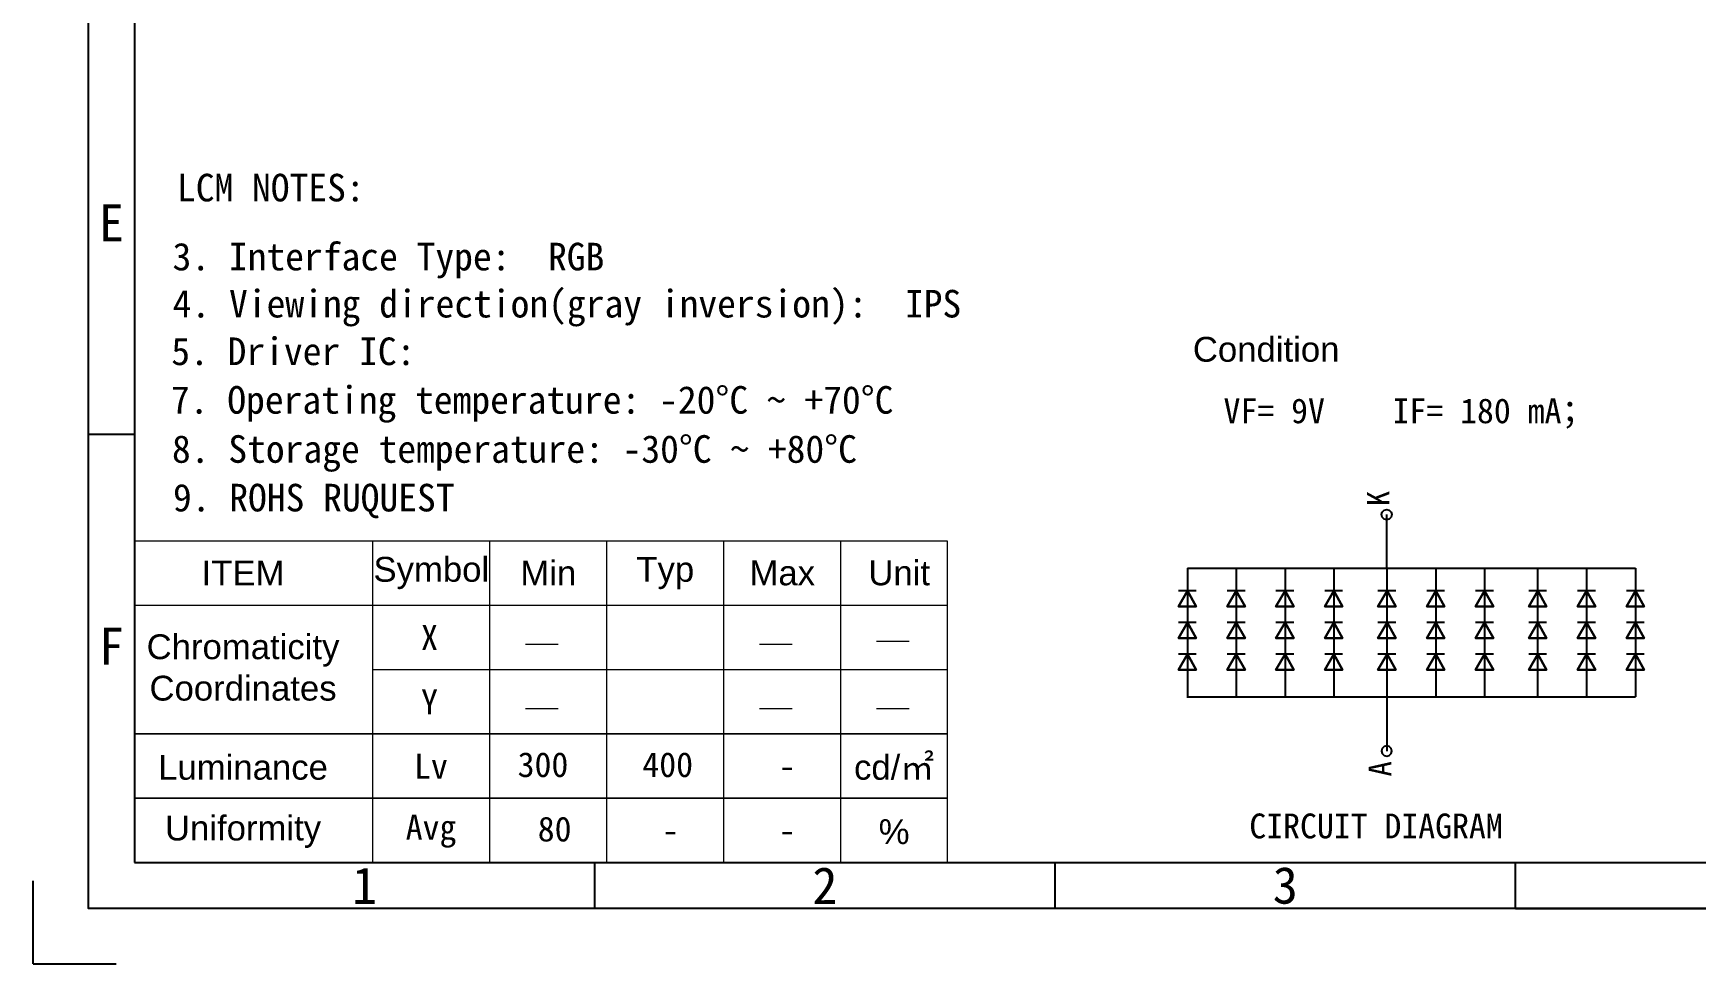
# Model space of a CAD drawing. Header units: millimetres. Extents: x 191 to 2495, y 125 to 624.
# Drawn here: x 190.6 to 491.8, y 124.9 to 293.5 of the extents above; entities that cross this region are included whole.
import ezdxf
from ezdxf.enums import TextEntityAlignment as Align

# ---------------------------------------------------------------- set-up
doc = ezdxf.new("R2010")
doc.units = ezdxf.units.MM
doc.layers.get('0').update_dxf_attribs({"linetype": 'CONTINUOUS'})
doc.layers.add('DIM', color=4, linetype='CONTINUOUS')
doc.layers.add('OBJ-FRAME', color=4, linetype='CONTINUOUS')
doc.styles.add('宝明', font='simhei.ttf')
doc.styles.add('黑体', font='')
doc.styles.get('黑体').set_extended_font_data('楷体_GB2312')

msp = doc.modelspace()

# ---------------------------------------------------------------- linework, layer by layer
for p, q in [((208.9372, 605.2661), (208.9372, 143.2434)), ((208.9372, 220.8032), (200.5974, 220.8032)), ((208.9372, 143.2434), (876.118, 143.2434)), ((292.3348, 134.9037), (292.3348, 143.2434)), ((375.7324, 134.9037), (375.7324, 143.2434)), ((459.13, 134.9037), (459.13, 143.2434)), ((459.13, 134.9037), (625.9252, 134.9037))]:
    msp.add_line(p, q)
at = {"lineweight": 5}
for p, q in [((208.9372, 201.5222), (356.201, 201.5222)), ((252.12, 189.8664), (252.12, 201.5222)), ((273.3123, 189.8664), (273.3123, 201.5222)), ((294.5045, 189.8664), (294.5045, 201.5222)), ((315.6968, 189.8664), (315.6968, 201.5222)), ((336.8891, 189.8664), (336.8891, 201.5222)), ((356.201, 201.5222), (356.201, 189.8664)), ((208.9372, 189.8664), (356.201, 189.8664)), ((208.9372, 189.8664), (356.201, 189.8664)), ((252.12, 166.5549), (252.12, 189.8664)), ((273.3123, 166.5549), (273.3123, 189.8664)), ((294.5045, 166.5549), (294.5045, 189.8664)), ((315.6968, 166.5549), (315.6968, 189.8664)), ((336.8891, 166.5549), (336.8891, 189.8664)), ((356.201, 189.8664), (356.201, 166.5549)), ((279.7761, 182.8231), (285.7232, 182.8231)), ((322.1607, 182.8231), (328.1078, 182.8231)), ((343.3529, 183.3644), (349.3, 183.3644)), ((252.12, 178.2107), (356.201, 178.2107)), ((279.7761, 171.1674), (285.7232, 171.1674)), ((322.1607, 171.1674), (328.1078, 171.1674)), ((343.3529, 171.1674), (349.3, 171.1674)), ((208.9372, 166.5549), (356.201, 166.5549)), ((356.201, 166.5549), (208.9372, 166.5549)), ((252.12, 154.8992), (252.12, 166.5549)), ((273.3123, 154.8992), (273.3123, 166.5549)), ((294.5045, 154.8992), (294.5045, 166.5549)), ((315.6968, 154.8992), (315.6968, 166.5549)), ((336.8891, 154.8992), (336.8891, 166.5549)), ((356.201, 166.5549), (356.201, 154.8992)), ((356.201, 154.8992), (208.9372, 154.8992)), ((208.9372, 154.8992), (356.201, 154.8992)), ((356.201, 154.8992), (208.9372, 154.8992)), ((252.12, 143.2434), (252.12, 154.8992)), ((273.3123, 143.2434), (273.3123, 154.8992)), ((294.5045, 143.2434), (294.5045, 154.8992)), ((315.6968, 143.2434), (315.6968, 154.8992)), ((336.8891, 143.2434), (336.8891, 154.8992)), ((356.201, 154.8992), (356.201, 143.2434))]:
    msp.add_line(p, q, dxfattribs=at)
at = {"color": 0}
msp.add_line((399.7173, 196.5551), (480.886, 196.5551), dxfattribs=at)
at = {"color": 1}
for q in [(190.5974, 139.9037), (205.5974, 124.9037)]:
    msp.add_line((190.5974, 124.9037), q, dxfattribs=at)
msp.add_lwpolyline([(884.4578, 134.9037), (200.5974, 134.9037), (200.5974, 613.6059), (884.4578, 613.6059)], close=True)
at = {"color": 0}
for points in [[(435.8374, 205.3369), (435.3482, 205.4591), (434.9811, 205.8255), (434.8584, 206.314), (434.9811, 206.7412), (435.3482, 207.1076), (435.8374, 207.2297), (436.2651, 207.1076), (436.6322, 206.7412), (436.7543, 206.314), (436.6322, 205.8255), (436.2651, 205.4591)], [(401.307, 189.6619), (398.0657, 189.6619), (399.7173, 192.4703)], [(401.307, 189.6619), (398.0657, 189.6619), (399.7173, 192.4703)], [(399.7173, 192.4703), (398.0657, 189.6619), (401.307, 189.6619)], [(410.1426, 189.6619), (406.9013, 189.6619), (408.553, 192.4703)], [(410.1426, 189.6619), (406.9013, 189.6619), (408.553, 192.4703)], [(408.553, 192.4703), (406.9013, 189.6619), (410.1426, 189.6619)], [(418.9783, 189.6619), (415.7369, 189.6619), (417.3886, 192.4703)], [(418.9783, 189.6619), (415.7369, 189.6619), (417.3886, 192.4703)], [(417.3886, 192.4703), (415.7369, 189.6619), (418.9783, 189.6619)], [(427.8139, 189.6619), (424.5726, 189.6619), (426.2242, 192.4703)], [(427.8139, 189.6619), (424.5726, 189.6619), (426.2242, 192.4703)], [(426.2242, 192.4703), (424.5726, 189.6619), (427.8139, 189.6619)], [(437.458, 189.6619), (434.2167, 189.6619), (435.8684, 192.4703)], [(437.458, 189.6619), (434.2167, 189.6619), (435.8684, 192.4703)], [(435.8684, 192.4703), (434.2167, 189.6619), (437.458, 189.6619)], [(446.2937, 189.6619), (443.0523, 189.6619), (444.704, 192.4703)], [(446.2937, 189.6619), (443.0523, 189.6619), (444.704, 192.4703)], [(444.704, 192.4703), (443.0523, 189.6619), (446.2937, 189.6619)], [(455.1293, 189.6619), (451.888, 189.6619), (453.5396, 192.4703)], [(455.1293, 189.6619), (451.888, 189.6619), (453.5396, 192.4703)], [(453.5396, 192.4703), (451.888, 189.6619), (455.1293, 189.6619)], [(464.7734, 189.6619), (461.5321, 189.6619), (463.1838, 192.4703)], [(464.7734, 189.6619), (461.5321, 189.6619), (463.1838, 192.4703)], [(463.1838, 192.4703), (461.5321, 189.6619), (464.7734, 189.6619)], [(473.609, 189.6619), (470.3677, 189.6619), (472.0194, 192.4703)], [(473.609, 189.6619), (470.3677, 189.6619), (472.0194, 192.4703)], [(472.0194, 192.4703), (470.3677, 189.6619), (473.609, 189.6619)], [(482.4757, 189.6619), (479.2344, 189.6619), (480.886, 192.4703)], [(482.4757, 189.6619), (479.2344, 189.6619), (480.886, 192.4703)], [(480.886, 192.4703), (479.2344, 189.6619), (482.4757, 189.6619)], [(399.7173, 186.7313), (398.0657, 183.9228), (401.307, 183.9228)], [(401.307, 183.9228), (398.0657, 183.9228), (399.7173, 186.7313)], [(401.307, 183.9228), (398.0657, 183.9228), (399.7173, 186.7313)], [(408.553, 186.7313), (406.9013, 183.9228), (410.1426, 183.9228)], [(410.1426, 183.9228), (406.9013, 183.9228), (408.553, 186.7313)], [(410.1426, 183.9228), (406.9013, 183.9228), (408.553, 186.7313)], [(417.3886, 186.7313), (415.7369, 183.9228), (418.9783, 183.9228)], [(418.9783, 183.9228), (415.7369, 183.9228), (417.3886, 186.7313)], [(418.9783, 183.9228), (415.7369, 183.9228), (417.3886, 186.7313)], [(426.2242, 186.7313), (424.5726, 183.9228), (427.8139, 183.9228)], [(427.8139, 183.9228), (424.5726, 183.9228), (426.2242, 186.7313)], [(427.8139, 183.9228), (424.5726, 183.9228), (426.2242, 186.7313)], [(435.8684, 186.7313), (434.2167, 183.9228), (437.458, 183.9228)], [(437.458, 183.9228), (434.2167, 183.9228), (435.8684, 186.7313)], [(437.458, 183.9228), (434.2167, 183.9228), (435.8684, 186.7313)], [(444.704, 186.7313), (443.0523, 183.9228), (446.2937, 183.9228)], [(446.2937, 183.9228), (443.0523, 183.9228), (444.704, 186.7313)], [(446.2937, 183.9228), (443.0523, 183.9228), (444.704, 186.7313)], [(453.5396, 186.7313), (451.888, 183.9228), (455.1293, 183.9228)], [(455.1293, 183.9228), (451.888, 183.9228), (453.5396, 186.7313)], [(455.1293, 183.9228), (451.888, 183.9228), (453.5396, 186.7313)], [(463.1838, 186.7313), (461.5321, 183.9228), (464.7734, 183.9228)], [(464.7734, 183.9228), (461.5321, 183.9228), (463.1838, 186.7313)], [(464.7734, 183.9228), (461.5321, 183.9228), (463.1838, 186.7313)], [(472.0194, 186.7313), (470.3677, 183.9228), (473.609, 183.9228)], [(473.609, 183.9228), (470.3677, 183.9228), (472.0194, 186.7313)], [(473.609, 183.9228), (470.3677, 183.9228), (472.0194, 186.7313)], [(480.886, 186.7313), (479.2344, 183.9228), (482.4757, 183.9228)], [(482.4757, 183.9228), (479.2344, 183.9228), (480.886, 186.7313)], [(482.4757, 183.9228), (479.2344, 183.9228), (480.886, 186.7313)], [(399.7173, 180.9922), (398.0657, 178.1837), (401.307, 178.1837)], [(401.307, 178.1837), (398.0657, 178.1837), (399.7173, 180.9922)], [(401.307, 178.1837), (398.0657, 178.1837), (399.7173, 180.9922)], [(408.553, 180.9922), (406.9013, 178.1837), (410.1426, 178.1837)], [(410.1426, 178.1837), (406.9013, 178.1837), (408.553, 180.9922)], [(410.1426, 178.1837), (406.9013, 178.1837), (408.553, 180.9922)], [(417.3886, 180.9922), (415.7369, 178.1837), (418.9783, 178.1837)], [(418.9783, 178.1837), (415.7369, 178.1837), (417.3886, 180.9922)], [(418.9783, 178.1837), (415.7369, 178.1837), (417.3886, 180.9922)], [(426.2242, 180.9922), (424.5726, 178.1837), (427.8139, 178.1837)], [(427.8139, 178.1837), (424.5726, 178.1837), (426.2242, 180.9922)], [(427.8139, 178.1837), (424.5726, 178.1837), (426.2242, 180.9922)], [(435.8684, 180.9922), (434.2167, 178.1837), (437.458, 178.1837)], [(437.458, 178.1837), (434.2167, 178.1837), (435.8684, 180.9922)], [(437.458, 178.1837), (434.2167, 178.1837), (435.8684, 180.9922)], [(444.704, 180.9922), (443.0523, 178.1837), (446.2937, 178.1837)], [(446.2937, 178.1837), (443.0523, 178.1837), (444.704, 180.9922)], [(446.2937, 178.1837), (443.0523, 178.1837), (444.704, 180.9922)], [(453.5396, 180.9922), (451.888, 178.1837), (455.1293, 178.1837)], [(455.1293, 178.1837), (451.888, 178.1837), (453.5396, 180.9922)], [(455.1293, 178.1837), (451.888, 178.1837), (453.5396, 180.9922)], [(463.1838, 180.9922), (461.5321, 178.1837), (464.7734, 178.1837)], [(464.7734, 178.1837), (461.5321, 178.1837), (463.1838, 180.9922)], [(464.7734, 178.1837), (461.5321, 178.1837), (463.1838, 180.9922)], [(472.0194, 180.9922), (470.3677, 178.1837), (473.609, 178.1837)], [(473.609, 178.1837), (470.3677, 178.1837), (472.0194, 180.9922)], [(473.609, 178.1837), (470.3677, 178.1837), (472.0194, 180.9922)], [(480.886, 180.9922), (479.2344, 178.1837), (482.4757, 178.1837)], [(482.4757, 178.1837), (479.2344, 178.1837), (480.886, 180.9922)], [(482.4757, 178.1837), (479.2344, 178.1837), (480.886, 180.9922)], [(435.8161, 164.3922), (435.3269, 164.2701), (434.9599, 163.9037), (434.8371, 163.4151), (434.9599, 162.988), (435.3269, 162.6216), (435.8161, 162.4994), (436.2438, 162.6216), (436.6109, 162.988), (436.733, 163.4151), (436.6109, 163.9037), (436.2438, 164.2701)]]:
    msp.add_lwpolyline(points, close=True, dxfattribs=at)
for points in [[(435.8374, 196.6646), (435.8374, 206.314)], [(401.307, 192.4703), (398.0657, 192.4703)], [(410.1426, 192.4703), (406.9013, 192.4703)], [(418.9783, 192.4703), (415.7369, 192.4703)], [(427.8139, 192.4703), (424.5726, 192.4703)], [(437.458, 192.4703), (434.2167, 192.4703)], [(446.2937, 192.4703), (443.0523, 192.4703)], [(455.1293, 192.4703), (451.888, 192.4703)], [(464.7734, 192.4703), (461.5321, 192.4703)], [(473.609, 192.4703), (470.3677, 192.4703)], [(482.4757, 192.4703), (479.2344, 192.4703)], [(401.307, 186.7313), (398.0657, 186.7313)], [(410.1426, 186.7313), (406.9013, 186.7313)], [(418.9783, 186.7313), (415.7369, 186.7313)], [(427.8139, 186.7313), (424.5726, 186.7313)], [(437.458, 186.7313), (434.2167, 186.7313)], [(446.2937, 186.7313), (443.0523, 186.7313)], [(455.1293, 186.7313), (451.888, 186.7313)], [(464.7734, 186.7313), (461.5321, 186.7313)], [(473.609, 186.7313), (470.3677, 186.7313)], [(482.4757, 186.7313), (479.2344, 186.7313)], [(401.307, 180.9922), (398.0657, 180.9922)], [(410.1426, 180.9922), (406.9013, 180.9922)], [(418.9783, 180.9922), (415.7369, 180.9922)], [(427.8139, 180.9922), (424.5726, 180.9922)], [(437.458, 180.9922), (434.2167, 180.9922)], [(446.2937, 180.9922), (443.0523, 180.9922)], [(455.1293, 180.9922), (451.888, 180.9922)], [(464.7734, 180.9922), (461.5321, 180.9922)], [(473.609, 180.9922), (470.3677, 180.9922)], [(482.4757, 180.9922), (479.2344, 180.9922)], [(399.5791, 173.2389), (408.4148, 173.2389)], [(408.1694, 173.2389), (435.4848, 173.2389)], [(435.4848, 173.2389), (480.886, 173.2389)], [(435.8161, 173.2389), (435.8161, 163.4151)]]:
    msp.add_lwpolyline(points, dxfattribs=at)
at = {"layer": 'DIM', "color": 0, "lineweight": -3}
for p, q in [((399.7173, 196.5551), (399.7173, 173.2389)), ((408.522, 196.5551), (408.522, 173.2389)), ((417.3886, 196.5551), (417.3886, 173.2389)), ((426.2242, 196.5551), (426.2242, 173.2389)), ((435.8374, 196.5551), (435.8374, 173.2389)), ((444.704, 196.5551), (444.704, 173.2389)), ((453.5396, 196.5551), (453.5396, 173.2389)), ((463.1527, 196.5551), (463.1527, 173.2389)), ((472.0194, 196.5551), (472.0194, 173.2389)), ((480.886, 196.5551), (480.886, 173.2389))]:
    msp.add_line(p, q, dxfattribs=at)

# ---------------------------------------------------------------- texts
at = {"color": 7, "lineweight": 9, "style": '宝明'}
for s, p in [('LCM NOTES:', (216.6289, 263.0372)), ('3. Interface Type:  RGB', (215.831, 250.5402)), ('4. Viewing direction(gray inversion):  IPS', (215.8612, 242.0036)), ('5. Driver IC:   ', (215.6033, 233.3782)), ('7. Operating temperature: -20°C ~ +70°C', (215.551, 224.5721)), ('8. Storage temperature: -30°C ~ +80°C', (215.7326, 215.6749)), ('9. ROHS RUQUEST', (215.9074, 206.8629))]:
    msp.add_text(s, height=5, dxfattribs=at).set_placement(p)
at = {"style": '宝明'}
for s, p in [('E', (204.7673, 259.1661)), ('F', (204.7673, 182.4403)), ('1', (250.636, 139.0736)), ('2', (334.0336, 139.0736)), ('3', (417.4312, 139.0736))]:
    msp.add_text(s, height=6.6718, dxfattribs=at).set_placement(p, align=Align.MIDDLE)
for s, p in [('X', (260.8517, 181.7762)), ('Y', (260.8599, 170.1205)), ('Lv', (259.5827, 158.4647)), ('300', (278.3548, 158.7358)), ('400', (300.9496, 158.7358)), ('Avg', (258.0728, 147.399)), ('80', (281.9964, 147.0645))]:
    msp.add_text(s, height=4.5, dxfattribs=at).set_placement(p)
at = {"lineweight": 5, "style": '宝明'}
msp.add_text('CIRCUIT DIAGRAM', height=4.5, dxfattribs=at).set_placement((410.9089, 147.6246))
at = {"lineweight": 5, "char_height": 4.5, "attachment_point": 5, "style": '黑体'}
for s, insert, width in [('{\\fArial|b0|i0|c0|p34;Condition}', (413.9642, 236.2092), 21.192261), ('VF= 9V    IF= 180 mA{\\fSimSun|b0|i0|c134|p2;；}', (439.9214, 224.5979), 100.11586), ('{\\fArial|b0|i0|c0|p34;Symbol}', (262.7161, 195.6943), 21.192261), ('{\\fArial|b0|i0|c0|p34;ITEM}', (228.6035, 195.6943), 48.949608), ('{\\fArial|b0|i0|c0|p34;Min}', (283.9084, 195.6943), 21.192261), ('{\\fArial|b0|i0|c0|p34;Typ}', (305.1007, 195.6943), 21.192261), ('{\\fArial|b0|i0|c0|p34;Max}', (326.2929, 195.6943), 21.192261), ('{\\fArial|b0|i0|c0|p34;Unit}', (347.4852, 195.6943), 21.192261), ('{\\fArial|b0|i0|c0|p34;Chromaticity \\PCoordinates}', (228.6035, 178.5586), 48.949532), ('{\\fArial|b0|i0|c0|p34;Luminance}', (228.6035, 160.4715), 48.949654), ('{\\fArial|b0|i0|c0|p34;cd/}㎡', (346.563, 160.4715), 21.192261), ('{\\fNSimSun|b0|i0|c134|p49;-}', (327.2127, 160.7271), 21.192072), ('{\\fArial|b0|i0|c0|p34;Uniformity}', (228.6035, 148.8158), 48.949654), ('{\\fArial|b0|i0|c0|p34;%}', (346.563, 148.8158), 21.192261), ('{\\fNSimSun|b0|i0|c134|p49;-}', (306.0204, 149.0713), 21.192072), ('{\\fNSimSun|b0|i0|c134|p49;-}', (327.2127, 149.0713), 21.192072)]:
    msp.add_mtext(s, dxfattribs=dict(at, insert=insert, width=width))
at = {"layer": 'OBJ-FRAME', "color": 2, "style": '宝明'}
for s, p in [('K', (434.2651, 209.2091)), ('A', (434.5823, 160.2199))]:
    msp.add_text(s, height=4.0711, rotation=90, dxfattribs=at).set_placement(p, align=Align.MIDDLE_CENTER)

doc.saveas('drawing.dxf')
